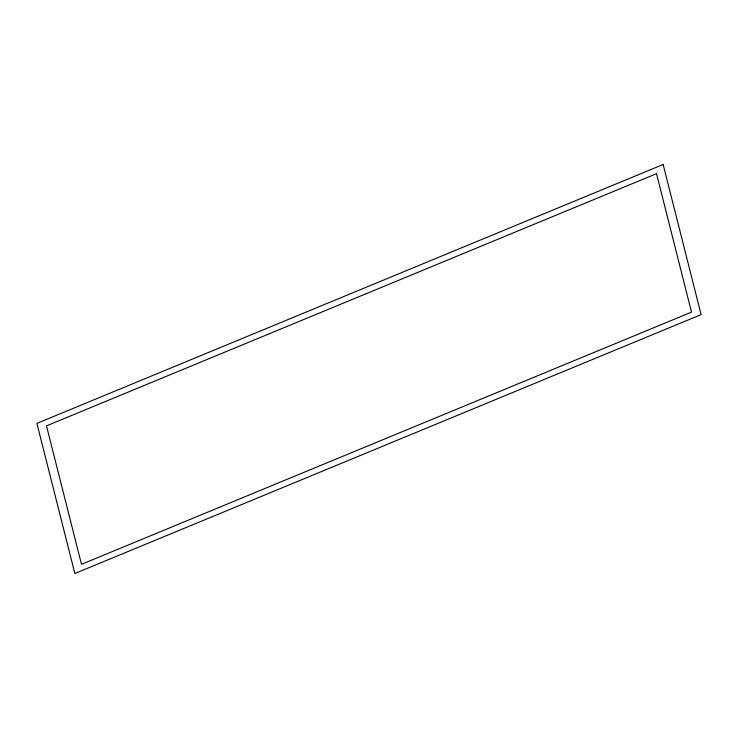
<?xml version="1.0" encoding="UTF-8"?>
<svg xmlns="http://www.w3.org/2000/svg" width="738" height="738" viewBox="0 0 738 738"><rect width="100%" height="100%" fill="white"/><g stroke="black" fill="none" stroke-linecap="round" stroke-linejoin="round"><path stroke-width="1.11" d="M663.139 164.491L36.9 423.391L74.861 573.509L701.1 314.609L663.139 164.491M656.506 173.679L46.485 425.872L81.494 564.321L691.515 312.128L656.506 173.679"/></g></svg>
